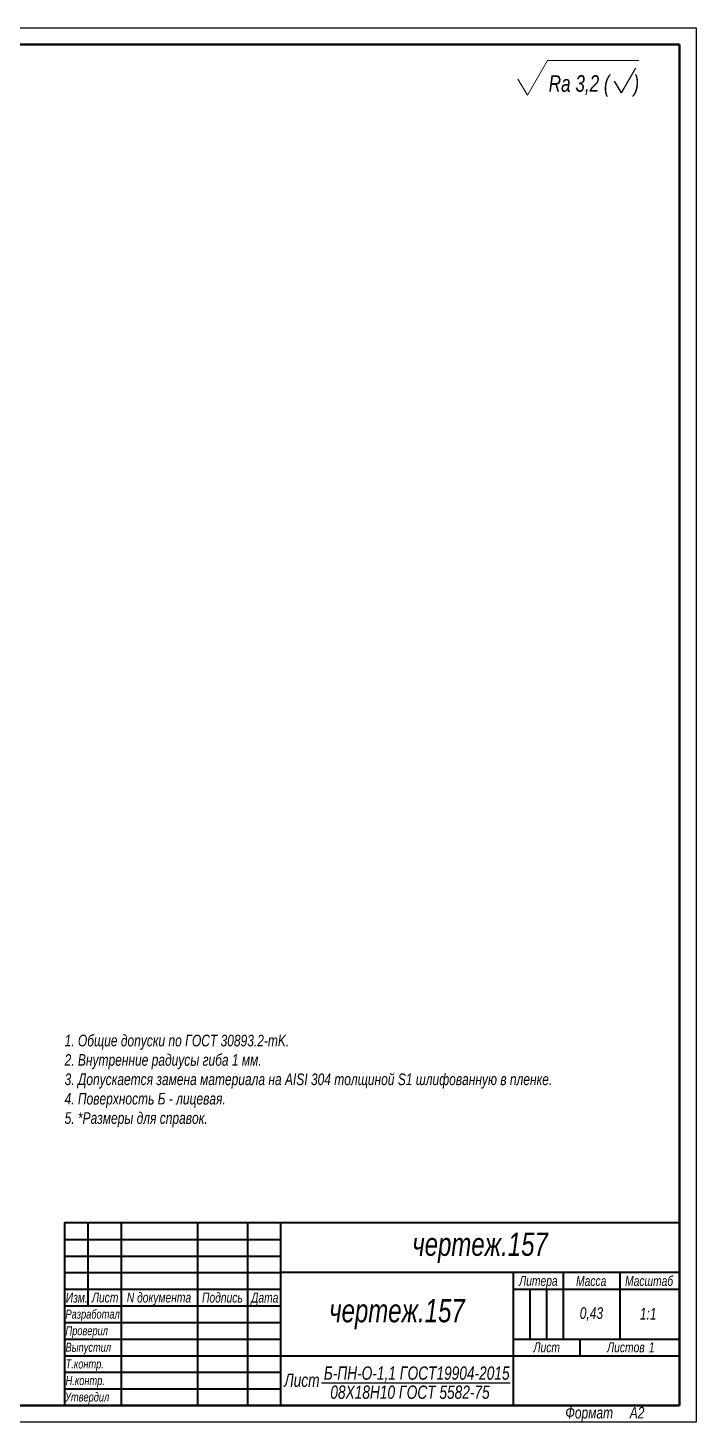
# Model space of a CAD drawing. Header units: millimetres. Extents: x 9978 to 17165, y -24193 to -22992.
# Drawn here: x 10370.5 to 10571.6, y -23412.2 to -22992.2 of the extents above; entities that cross this region are included whole.
import ezdxf

# ---------------------------------------------------------------- set-up
doc = ezdxf.new("R2010")
doc.units = ezdxf.units.MM
for name, color, linetype, lineweight in [('Layer_01', 3, 'Continuous', 13), ('Layer_05', 7, 'Continuous', 40), ('Layer_08', 1, 'Continuous', 15), ('Layer_09', 6, 'Continuous', 15), ('Layer_17', 7, 'Continuous', 50)]:
    doc.layers.add(name, color=color, linetype=linetype, lineweight=lineweight)
doc.styles.add('Style_01', font='ARIALNI.TTF', dxfattribs={"width": 0.9, "height": 3.5})

# ---------------------------------------------------------------- blocks, each defined once
blk = doc.blocks.new('Block_18')
at = {"layer": 'Layer_05', "linetype": 'Continuous'}
for p, q in [((403.88, 55.03), (468.92, 55.03)), ((403.88, 50.03), (468.92, 50.03)), ((403.88, 45.03), (468.92, 45.03)), ((543.97, 40.02), (543.97, 25.01)), ((548.97, 40.02), (548.97, 25.01)), ((403.88, 30.02), (468.92, 30.02)), ((403.88, 25.01), (468.92, 25.01)), ((403.88, 20.01), (468.92, 20.01)), ((403.88, 15.01), (468.92, 15.01)), ((403.88, 10), (468.92, 10))]:
    blk.add_line(p, q, dxfattribs=at)
for points in [[(589, 60.04), (403.88, 60.04), (403.88, 5)], [(410.88, 60.04), (410.88, 35.02)], [(420.89, 60.04), (420.89, 5)], [(443.9, 60.04), (443.9, 5)], [(458.91, 60.04), (458.91, 5)], [(468.92, 60.04), (468.92, 5)], [(589, 45.03), (468.92, 45.03)], [(538.97, 45.03), (538.97, 5)], [(553.98, 45.03), (553.98, 25.01)], [(570.99, 45.03), (570.99, 25.01)], [(570.99, 45.03), (570.99, 25.01)], [(403.88, 40.02), (468.92, 40.02)], [(538.97, 40.02), (589, 40.02)], [(403.88, 35.02), (468.92, 35.02)], [(538.97, 25.01), (589, 25.01)], [(558.98, 25.01), (558.98, 20.01)], [(468.92, 20.01), (589, 20.01)]]:
    blk.add_lwpolyline(points, dxfattribs=at)
at = {"layer": 'Layer_17', "lineweight": 25}
for p, q in [((0, 420), (594, 420)), ((594, 420), (594, 0)), ((594, 0), (0, 0))]:
    blk.add_line(p, q, dxfattribs=at)
at = {"layer": 'Layer_17'}
for p, q in [((589, 415), (20, 415)), ((589, 5), (589, 415)), ((20, 5), (589, 5))]:
    blk.add_line(p, q, dxfattribs=at)
at = {"layer": 'Layer_05', "linetype": 'Continuous', "style": 'Style_01', "width": 0.9}
for s, height, p in [('Литера', 3, (540.74, 41.06)), ('Масса', 3, (557.86, 41.03)), ('Масштаб', 3, (572.63, 41.03)), ('Изм.', 3, (404.23, 36.02)), ('Лист', 3, (412.11, 36.04)), ('N документа', 3, (422.61, 36.04)), ('Подпись', 3, (445.26, 36.02)), ('Дата', 3, (460.05, 36.01)), ('Разработал', 2.7, (404.14, 31.18)), ('Проверил', 2.7, (404.15, 26.17)), ('Выпустил', 2.7, (404.16, 21.19)), ('Лист ', 3, (545.05, 21.04)), ('Листов ', 3, (567.21, 21.04)), ('Т.контр.', 2.7, (404.19, 16.17)), ('Н.контр.', 2.7, (404.19, 11.17)), ('Утвердил', 2.7, (404.01, 6.22))]:
    blk.add_text(s, height=height, dxfattribs=at).set_placement(p)
at = {"layer": 'Layer_05', "linetype": 'Continuous', "insert": (554.64, 4.59), "char_height": 3.5, "width": 32.9515, "attachment_point": 1, "style": 'Style_01'}
blk.add_mtext('Формат     А2', dxfattribs=at)

msp = doc.modelspace()

# ---------------------------------------------------------------- linework, layer by layer
at = {"lineweight": 25}
msp.add_line((10458.851, -23400.358), (10515.68, -23400.358), dxfattribs=at)
at = {"layer": 'Layer_01', "lineweight": 30}
for q in [(10553.453, -23004.281), (10553.453, -23004.281), (10553.453, -23004.281), (10553.453, -23004.281), (10547.102, -23008.281), (10547.102, -23008.281), (10547.102, -23008.281), (10547.102, -23008.281)]:
    msp.add_line((10549.122, -23011.781), q, dxfattribs=at)
at = {"layer": 'Layer_09', "ltscale": 0.303109}
msp.add_line((10520.816, -23012.534), (10526.879, -23002.034), dxfattribs=at)
msp.add_line((10520.816, -23012.534), (10526.879, -23002.034), dxfattribs=at)
msp.add_line((10520.816, -23012.534), (10526.879, -23002.034), dxfattribs=at)
at = {"layer": 'Layer_09'}
for p, q in [((10520.816, -23012.534), (10526.879, -23002.034)), ((10526.879, -23002.034), (10554.396, -23002.034)), ((10520.816, -23012.534), (10517.987, -23007.634))]:
    msp.add_line(p, q, dxfattribs=at)
at = {"layer": 'Layer_09', "ltscale": 0.141451}
msp.add_line((10520.816, -23012.534), (10517.987, -23007.634), dxfattribs=at)
msp.add_line((10520.816, -23012.534), (10517.987, -23007.634), dxfattribs=at)
msp.add_line((10520.816, -23012.534), (10517.987, -23007.634), dxfattribs=at)

# ---------------------------------------------------------------- block references
at = {"layer": 'Layer_08', "ltscale": 0.5}
msp.add_blockref('Block_18', (9977.621, -23412.221), dxfattribs=at)

# ---------------------------------------------------------------- texts
at = {"layer": 'Layer_01', "style": 'Style_01', "width": 0.9}
for s, height, p in [('Rа 3,2 (     )', 5, (10527.251, -23011.475)), ('1:1', 3.5, (10554.693, -23381.321))]:
    msp.add_text(s, height=height, dxfattribs=at).set_placement(p)
at = {"layer": 'Layer_01', "linetype": 'Continuous', "lineweight": 25, "style": 'Style_01', "width": 0.9}
msp.add_text('1', height=3, dxfattribs=at).set_placement((10557.404, -23391.185))
at = {"layer": 'Layer_01', "insert": (10381.498, -23323.424), "char_height": 3.5, "attachment_point": 7, "style": 'Style_01'}
msp.add_mtext_dynamic_manual_height_columns('1. Общие допуски по ГОСТ 30893.2-mK.\\P2. Внутренние радиусы гиба 1 мм.\\P3. Допускается замена материала на AISI 304 толщиной S1 шлифованную в пленке.\\P4. Поверхность Б - лицевая.\\P5. *Размеры для справок.', width=195.13822, gutter_width=17.5, heights=[-28.044], dxfattribs=at)
at = {"layer": 'Layer_01', "attachment_point": 5, "style": 'Style_01'}
for s, insert, char_height, width in [('чертеж.157', (10506.581, -23359.689), 7, 120.08), ('чертеж.157', (10481.565, -23379.703), 7, 70.04667), ('0,43', (10540.104, -23379.703), 3.5, 17.01133)]:
    msp.add_mtext(s, dxfattribs=dict(at, insert=insert, char_height=char_height, width=width))
at = {"layer": 'Layer_01', "linetype": 'Continuous', "char_height": 4, "width": 70.04667, "attachment_point": 5, "style": 'Style_01'}
for s, insert in [('Лист', (10452.957, -23399.621)), ('Б-ПН-О-1,1 ГОСТ19904-2015', (10487.508, -23397.821)), ('08Х18Н10 ГОСТ 5582-75', (10485.487, -23403.23))]:
    msp.add_mtext(s, dxfattribs=dict(at, insert=insert))

doc.saveas('drawing.dxf')
